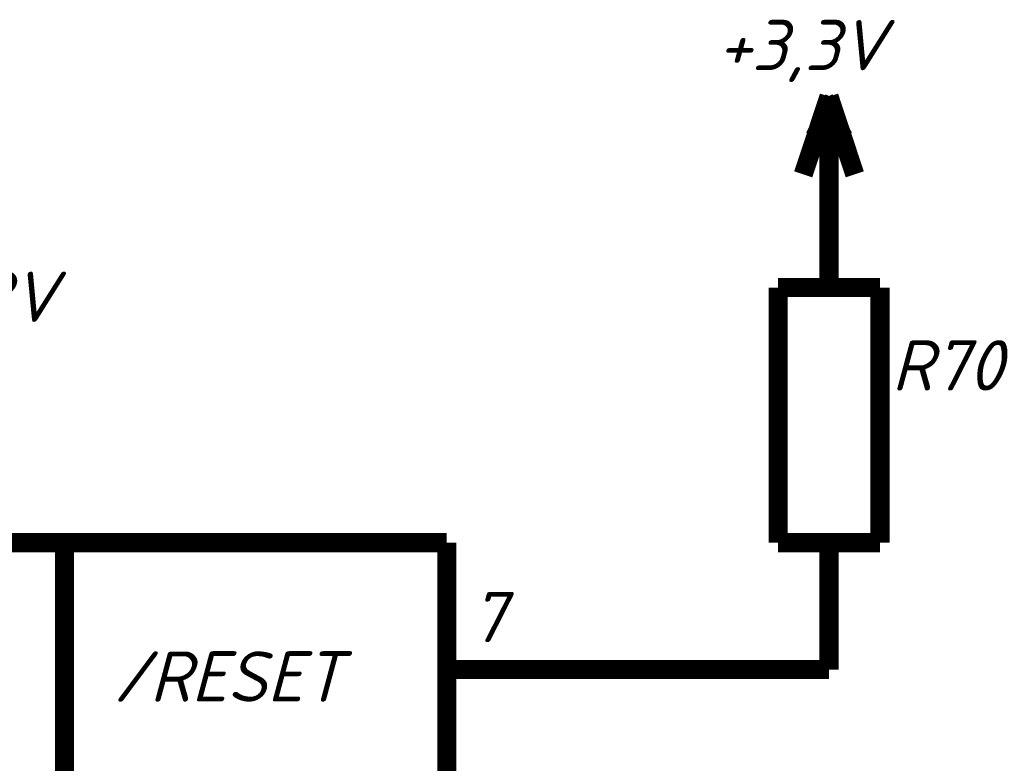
# Model space of a CAD drawing. Header units: inches. Extents: x 0 to 841, y 0 to 594.
# Drawn here: x 515.74 to 554.53, y 286.32 to 315.51 of the extents above; entities that cross this region are included whole.
import ezdxf

# ---------------------------------------------------------------- set-up
doc = ezdxf.new("R2010")
doc.units = ezdxf.units.IN
doc.layers.add('Sheet', color=255, linetype='Continuous')
doc.styles.get("Standard").update_dxf_attribs({"font": 'isocpeui.ttf'})

msp = doc.modelspace()

# ---------------------------------------------------------------- linework, layer by layer
at = {"layer": 'Sheet'}
for points in [[(546.488, 309.442, 0.749, 0.749, 0), (547.499, 312.497, 0.749, 0.749, 0)], [(547.499, 309.981, 0.749, 0.749, 0), (547.499, 312.497, 0.749, 0.749, 0)], [(547.499, 312.497, 0.749, 0.749, 0), (548.51, 309.442, 0.749, 0.749, 0)], [(547.499, 312.519, 0.3, 0.3, 0), (546.735, 311.015, 0.3, 0.3, 0)], [(547.499, 312.519, 0.3, 0.3, 0), (548.262, 311.015, 0.3, 0.3, 0)], [(547.499, 309.981, 0.3, 0.3, 0), (547.499, 312.519, 0.3, 0.3, 0)], [(547.499, 304.995, 0.749, 0.749, 0), (547.499, 309.981, 0.749, 0.749, 0)], [(547.499, 304.995, 0.3, 0.3, 0), (547.499, 309.981, 0.3, 0.3, 0)], [(549.498, 304.995, 0.749, 0.749, 0), (545.5, 304.995, 0.749, 0.749, 0)], [(545.5, 304.995, 0.749, 0.749, 0), (545.5, 294.979, 0.749, 0.749, 0)], [(549.498, 294.979, 0.749, 0.749, 0), (549.498, 304.995, 0.749, 0.749, 0)], [(492.5, 294.979, 0.749, 0.749, 0), (532.497, 294.979, 0.749, 0.749, 0)], [(517.495, 294.979, 0.749, 0.749, 0), (517.495, 264.996, 0.749, 0.749, 0)], [(532.497, 294.979, 0.749, 0.749, 0), (532.497, 264.996, 0.749, 0.749, 0)], [(545.5, 294.979, 0.749, 0.749, 0), (549.498, 294.979, 0.749, 0.749, 0)], [(547.499, 294.979, 0.749, 0.749, 0), (547.499, 289.993, 0.749, 0.749, 0)], [(547.499, 294.979, 0.3, 0.3, 0), (547.499, 289.993, 0.3, 0.3, 0)], [(537.505, 289.993, 0.749, 0.749, 0), (532.497, 289.993, 0.749, 0.749, 0)], [(547.499, 289.993, 0.749, 0.749, 0), (537.505, 289.993, 0.749, 0.749, 0)], [(532.497, 289.993, 0.3, 0.3, 0), (537.505, 289.993, 0.3, 0.3, 0)]]:
    msp.add_lwpolyline(points, format="xyseb", dxfattribs=at)

# ---------------------------------------------------------------- texts
for s, height, p in [('+3,3V', 1.9764, (543.12, 313.53)), ('+3,3V', 1.9764, (510.601, 303.648)), ('R70', 1.9764, (549.947, 300.953)), ('7', 1.976, (533.418, 291.071)), ('/RESET', 1.9764, (519.404, 288.735))]:
    msp.add_text(s, height=height, dxfattribs=at).set_placement(p)

doc.saveas('drawing.dxf')
